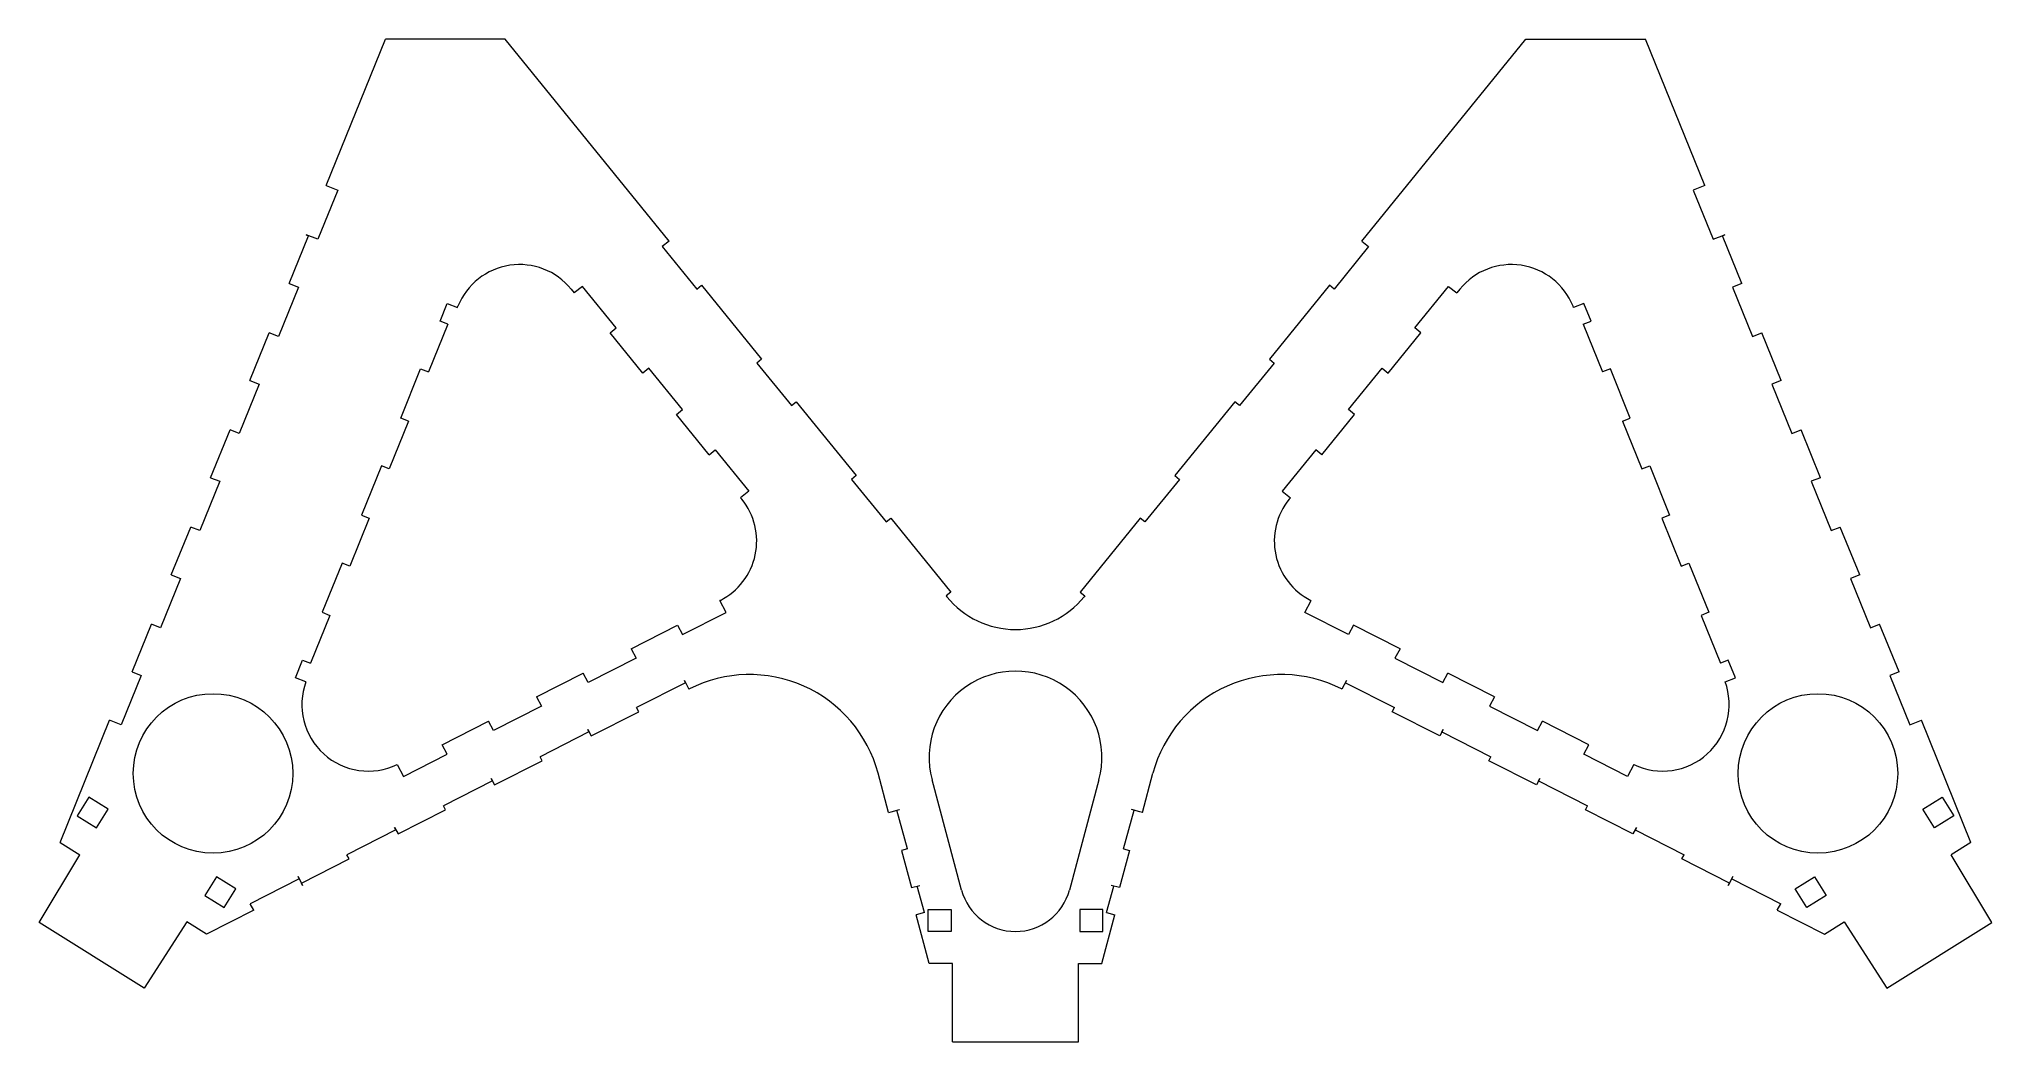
# Model space of a CAD drawing. Header units: millimetres. Extents: x 18 to 753, y 18 to 395.
import ezdxf

# ---------------------------------------------------------------- set-up
doc = ezdxf.new("R2010")
doc.units = ezdxf.units.MM

msp = doc.modelspace()

# ---------------------------------------------------------------- linework, layer by layer
at = {"color": 7, "linetype": 'Continuous', "lineweight": 15}
for p, q in [((126.34, 339.74), (148.63, 394.79)), ((193.63, 394.79), (148.63, 394.79)), ((255.36, 318.81), (193.63, 394.79)), ((515.91, 318.81), (577.63, 394.79)), ((577.63, 394.79), (622.63, 394.79)), ((644.93, 339.74), (622.63, 394.79)), ((130.73, 338.02), (123.22, 319.48)), ((126.34, 339.74), (130.73, 338.02)), ((644.93, 339.74), (640.53, 338.02)), ((640.53, 338.02), (648.04, 319.48)), ((112.48, 302.85), (119.76, 320.82)), ((118.83, 321.2), (119.76, 320.82)), ((123.22, 319.48), (118.83, 321.2)), ((255.36, 318.81), (252.79, 316.73)), ((252.79, 316.73), (265.78, 300.74)), ((518.47, 316.73), (505.48, 300.74)), ((515.91, 318.81), (518.47, 316.73)), ((648.04, 319.48), (652.44, 321.2)), ((652.44, 321.2), (651.51, 320.82)), ((658.79, 302.85), (651.51, 320.82)), ((115.94, 301.5), (108.43, 282.96)), ((112.48, 302.85), (115.94, 301.5)), ((222.79, 301.73), (219.68, 299.29)), ((235.46, 286.14), (222.79, 301.73)), ((265.78, 300.74), (267.57, 302.19)), ((267.57, 302.19), (290.15, 274.39)), ((503.7, 302.19), (481.11, 274.39)), ((505.48, 300.74), (503.7, 302.19)), ((535.81, 286.14), (548.48, 301.73)), ((548.48, 301.73), (551.59, 299.29)), ((658.79, 302.85), (655.33, 301.5)), ((655.33, 301.5), (662.83, 282.96)), ((169.17, 288.75), (171.85, 295.37)), ((171.85, 295.37), (175.73, 293.85)), ((175.73, 293.85), (175.93, 294.35)), ((218.51, 300.73), (219.68, 299.29)), ((552.76, 300.73), (551.59, 299.29)), ((595.54, 293.85), (595.34, 294.35)), ((599.42, 295.37), (595.54, 293.85)), ((602.1, 288.75), (599.42, 295.37)), ((172.11, 287.6), (164.83, 269.61)), ((172.11, 287.6), (169.17, 288.75)), ((599.15, 287.6), (602.1, 288.75)), ((599.15, 287.6), (606.44, 269.61)), ((97.69, 266.33), (104.97, 284.31)), ((108.43, 282.96), (104.97, 284.31)), ((233.13, 284.31), (235.46, 286.14)), ((245.42, 269.19), (233.13, 284.31)), ((525.85, 269.19), (538.13, 284.31)), ((538.13, 284.31), (535.81, 286.14)), ((662.83, 282.96), (666.3, 284.31)), ((673.58, 266.33), (666.3, 284.31)), ((290.15, 274.39), (288.37, 272.94)), ((288.37, 272.94), (301.36, 256.95)), ((482.9, 272.94), (469.91, 256.95)), ((481.11, 274.39), (482.9, 272.94)), ((101.15, 264.97), (93.64, 246.43)), ((97.69, 266.33), (101.15, 264.97)), ((154.38, 252.22), (161.89, 270.76)), ((161.89, 270.76), (164.83, 269.61)), ((247.74, 271.01), (245.42, 269.19)), ((260.41, 255.42), (247.74, 271.01)), ((510.86, 255.42), (523.52, 271.01)), ((523.52, 271.01), (525.85, 269.19)), ((609.38, 270.76), (606.44, 269.61)), ((616.89, 252.22), (609.38, 270.76)), ((673.58, 266.33), (670.12, 264.97)), ((670.12, 264.97), (677.62, 246.43)), ((301.36, 256.95), (303.14, 258.4)), ((303.14, 258.4), (325.73, 230.59)), ((468.12, 258.4), (445.54, 230.59)), ((469.91, 256.95), (468.12, 258.4)), ((157.32, 251.07), (150.04, 233.09)), ((157.32, 251.07), (154.38, 252.22)), ((258.09, 253.59), (260.41, 255.42)), ((270.37, 238.47), (258.09, 253.59)), ((500.89, 238.47), (513.18, 253.59)), ((513.18, 253.59), (510.86, 255.42)), ((613.94, 251.07), (616.89, 252.22)), ((613.94, 251.07), (621.23, 233.09)), ((82.9, 229.8), (90.18, 247.79)), ((93.64, 246.43), (90.18, 247.79)), ((677.62, 246.43), (681.09, 247.79)), ((688.37, 229.8), (681.09, 247.79)), ((270.37, 238.47), (272.7, 240.29)), ((272.7, 240.29), (285.37, 224.7)), ((498.57, 240.29), (485.9, 224.7)), ((500.89, 238.47), (498.57, 240.29)), ((86.36, 228.45), (78.85, 209.91)), ((82.9, 229.8), (86.36, 228.45)), ((147.1, 234.24), (139.59, 215.7)), ((150.04, 233.09), (147.1, 234.24)), ((325.73, 230.59), (323.94, 229.14)), ((323.94, 229.14), (336.93, 213.15)), ((447.32, 229.14), (434.34, 213.15)), ((445.54, 230.59), (447.32, 229.14)), ((621.23, 233.09), (624.17, 234.24)), ((624.17, 234.24), (631.68, 215.7)), ((688.37, 229.8), (684.91, 228.45)), ((684.91, 228.45), (692.41, 209.91)), ((285.37, 224.7), (282.25, 222.25)), ((282.25, 222.25), (282.69, 221.72)), ((485.9, 224.7), (489.01, 222.25)), ((489.01, 222.25), (488.57, 221.72)), ((142.53, 214.55), (135.25, 196.57)), ((139.59, 215.7), (142.53, 214.55)), ((336.93, 213.15), (338.72, 214.6)), ((338.72, 214.6), (361.32, 186.78)), ((432.55, 214.6), (409.95, 186.78)), ((434.34, 213.15), (432.55, 214.6)), ((631.68, 215.7), (628.73, 214.55)), ((628.73, 214.55), (636.02, 196.57)), ((68.11, 193.28), (75.39, 211.26)), ((78.85, 209.91), (75.39, 211.26)), ((692.41, 209.91), (695.88, 211.26)), ((703.16, 193.28), (695.88, 211.26)), ((71.57, 191.93), (64.06, 173.39)), ((68.11, 193.28), (71.57, 191.93)), ((132.31, 197.72), (124.8, 179.18)), ((135.25, 196.57), (132.31, 197.72)), ((636.02, 196.57), (638.96, 197.72)), ((638.96, 197.72), (646.47, 179.18)), ((703.16, 193.28), (699.7, 191.93)), ((699.7, 191.93), (707.2, 173.39)), ((274.61, 183.66), (274.43, 183.58)), ((361.32, 186.78), (359.53, 185.33)), ((359.53, 185.33), (359.79, 185.02)), ((409.95, 186.78), (411.73, 185.33)), ((411.73, 185.33), (411.48, 185.02)), ((496.66, 183.66), (496.83, 183.58)), ((127.74, 178.03), (120.46, 160.04)), ((124.8, 179.18), (127.74, 178.03)), ((260.39, 170.78), (276.79, 179.1)), ((276.79, 179.1), (274.43, 183.58)), ((494.48, 179.1), (496.83, 183.58)), ((510.87, 170.78), (494.48, 179.1)), ((646.47, 179.18), (643.52, 178.03)), ((643.52, 178.03), (650.81, 160.04)), ((53.32, 156.76), (60.6, 174.74)), ((64.06, 173.39), (60.6, 174.74)), ((241.01, 165.48), (258.51, 174.36)), ((258.51, 174.36), (260.39, 170.78)), ((512.76, 174.36), (510.87, 170.78)), ((530.26, 165.48), (512.76, 174.36)), ((707.2, 173.39), (710.67, 174.74)), ((717.95, 156.76), (710.67, 174.74)), ((242.89, 161.89), (224.86, 152.73)), ((241.01, 165.48), (242.89, 161.89)), ((530.26, 165.48), (528.37, 161.89)), ((528.37, 161.89), (546.41, 152.73)), ((56.78, 155.4), (49.27, 136.87)), ((53.32, 156.76), (56.78, 155.4)), ((114.83, 154.57), (117.51, 161.2)), ((118.72, 153.05), (114.83, 154.57)), ((117.51, 161.2), (120.46, 160.04)), ((205.47, 147.43), (222.97, 156.32)), ((224.86, 152.73), (222.97, 156.32)), ((546.41, 152.73), (548.3, 156.32)), ((565.79, 147.43), (548.3, 156.32)), ((653.75, 161.2), (650.81, 160.04)), ((652.54, 153.05), (656.43, 154.57)), ((656.43, 154.57), (653.75, 161.2)), ((717.95, 156.76), (714.49, 155.4)), ((714.49, 155.4), (721.99, 136.87)), ((205.47, 147.43), (207.36, 143.84)), ((261.54, 152.68), (243.12, 143.32)), ((261.09, 153.57), (262.82, 150.27)), ((261.54, 152.68), (261.09, 153.57)), ((263, 150.36), (262.82, 150.27)), ((508.27, 150.36), (508.44, 150.27)), ((510.18, 153.57), (508.44, 150.27)), ((509.73, 152.68), (510.18, 153.57)), ((509.73, 152.68), (528.15, 143.32)), ((565.79, 147.43), (563.91, 143.84)), ((207.36, 143.84), (189.32, 134.68)), ((226.03, 132.7), (243.93, 141.79)), ((243.93, 141.79), (243.12, 143.32)), ((527.34, 141.79), (528.15, 143.32)), ((545.24, 132.7), (527.34, 141.79)), ((563.91, 143.84), (581.94, 134.68)), ((26.24, 92.55), (44.88, 138.58)), ((49.27, 136.87), (44.88, 138.58)), ((169.94, 129.38), (187.44, 138.27)), ((189.32, 134.68), (187.44, 138.27)), ((225.21, 134.23), (206.79, 124.87)), ((224.76, 135.12), (226.03, 132.7)), ((225.21, 134.23), (224.76, 135.12)), ((546.51, 135.12), (545.24, 132.7)), ((546.05, 134.23), (546.51, 135.12)), ((546.05, 134.23), (564.47, 124.87)), ((581.94, 134.68), (583.83, 138.27)), ((601.33, 129.38), (583.83, 138.27)), ((721.99, 136.87), (726.39, 138.58)), ((745.03, 92.55), (726.39, 138.58)), ((155.43, 117.47), (171.82, 125.79)), ((171.82, 125.79), (169.94, 129.38)), ((599.44, 125.79), (601.33, 129.38)), ((615.84, 117.47), (599.44, 125.79)), ((153.07, 121.94), (155.43, 117.47)), ((189.7, 114.25), (207.6, 123.34)), ((207.6, 123.34), (206.79, 124.87)), ((337.9, 103.91), (333.93, 118.72)), ((433.36, 103.91), (437.33, 118.72)), ((563.67, 123.34), (564.47, 124.87)), ((581.56, 114.25), (563.67, 123.34)), ((618.19, 121.94), (615.84, 117.47)), ((188.88, 115.78), (170.47, 106.42)), ((188.43, 116.67), (189.7, 114.25)), ((188.88, 115.78), (188.43, 116.67)), ((365.35, 74.69), (354.24, 116.15)), ((417.03, 116.15), (405.92, 74.69)), ((582.83, 116.67), (581.56, 114.25)), ((582.38, 115.78), (582.83, 116.67)), ((582.38, 115.78), (600.8, 106.42)), ((37.07, 109.71), (32.67, 102.67)), ((44.36, 105.16), (37.07, 109.71)), ((39.97, 98.12), (44.36, 105.16)), ((153.37, 95.8), (171.27, 104.89)), ((171.27, 104.89), (170.47, 106.42)), ((337.9, 103.91), (338.87, 104.17)), ((338.87, 104.16), (342.02, 104.97)), ((338.87, 104.17), (338.87, 104.16)), ((341.05, 104.72), (342.02, 104.97)), ((344.95, 90.17), (341.05, 104.72)), ((426.31, 90.17), (430.21, 104.72)), ((432.39, 104.16), (429.25, 104.97)), ((430.21, 104.72), (429.25, 104.97)), ((432.4, 104.17), (432.39, 104.16)), ((433.36, 103.91), (432.4, 104.17)), ((599.99, 104.89), (600.8, 106.42)), ((617.89, 95.8), (599.99, 104.89)), ((726.9, 105.16), (734.19, 109.71)), ((731.3, 98.12), (726.9, 105.16)), ((734.19, 109.71), (738.59, 102.67)), ((32.67, 102.67), (39.97, 98.12)), ((152.56, 97.33), (134.14, 87.97)), ((152.1, 98.22), (153.37, 95.8)), ((152.56, 97.33), (152.1, 98.22)), ((619.16, 98.22), (617.89, 95.8)), ((618.71, 97.33), (619.16, 98.22)), ((618.71, 97.33), (637.13, 87.97)), ((738.59, 102.67), (731.3, 98.12)), ((26.24, 92.55), (33.66, 87.91)), ((344.95, 90.17), (342.77, 89.61)), ((342.77, 89.61), (346.51, 75.64)), ((428.5, 89.61), (424.75, 75.64)), ((426.31, 90.17), (428.5, 89.61)), ((745.03, 92.55), (737.6, 87.91)), ((18.36, 62.53), (33.66, 87.91)), ((117.06, 77.36), (134.94, 86.44)), ((134.94, 86.44), (134.14, 87.97)), ((636.32, 86.44), (637.13, 87.97)), ((654.21, 77.36), (636.32, 86.44)), ((752.91, 62.53), (737.6, 87.91)), ((85.08, 79.72), (80.68, 72.68)), ((92.37, 75.16), (85.08, 79.72)), ((87.97, 68.12), (92.37, 75.16)), ((116.23, 78.88), (97.81, 69.52)), ((115.78, 79.77), (117.51, 76.46)), ((116.23, 78.88), (115.78, 79.77)), ((117.51, 76.46), (117.06, 77.36)), ((346.51, 75.64), (349.66, 76.45)), ((348.7, 76.19), (349.66, 76.45)), ((351.36, 66.25), (348.7, 76.19)), ((419.9, 66.25), (422.57, 76.19)), ((424.75, 75.64), (421.6, 76.45)), ((422.57, 76.19), (421.6, 76.45)), ((655.49, 79.77), (653.75, 76.46)), ((653.75, 76.46), (654.21, 77.36)), ((655.04, 78.88), (655.49, 79.77)), ((655.04, 78.88), (673.46, 69.52)), ((678.9, 75.16), (686.19, 79.72)), ((683.29, 68.12), (678.9, 75.16)), ((686.19, 79.72), (690.59, 72.68)), ((80.68, 72.68), (87.97, 68.12)), ((99.08, 67.1), (81.36, 58.1)), ((99.08, 67.1), (97.81, 69.52)), ((351.36, 66.25), (348.22, 65.4)), ((352.83, 67.37), (361.43, 67.37)), ((352.83, 59.07), (352.83, 67.37)), ((361.43, 67.37), (361.43, 59.07)), ((418.43, 67.37), (409.83, 67.37)), ((409.83, 67.37), (409.83, 59.07)), ((418.43, 59.07), (418.43, 67.37)), ((419.9, 66.25), (423.05, 65.4)), ((672.18, 67.1), (673.46, 69.52)), ((672.18, 67.1), (689.91, 58.1)), ((690.59, 72.68), (683.29, 68.12)), ((57.84, 37.86), (18.36, 62.53)), ((73.93, 62.74), (57.84, 37.86)), ((81.36, 58.1), (73.93, 62.74)), ((353.13, 47.07), (348.22, 65.4)), ((361.43, 59.07), (352.83, 59.07)), ((409.83, 59.07), (418.43, 59.07)), ((418.13, 47.07), (423.05, 65.4)), ((689.91, 58.1), (697.33, 62.74)), ((697.33, 62.74), (713.43, 37.86)), ((713.43, 37.86), (752.91, 62.53)), ((361.93, 47.07), (353.13, 47.07)), ((361.93, 17.59), (361.93, 47.07)), ((409.33, 47.07), (418.13, 47.07)), ((409.33, 17.59), (409.33, 47.07)), ((361.93, 17.59), (409.33, 17.59))]:
    msp.add_line(p, q, dxfattribs=at)
for centre in [(83.8, 118.57), (687.46, 118.57)]:
    msp.add_circle(centre, 30, dxfattribs=at)
for centre, radius, start, end in [((199.1, 284.97), 25, 39.08715, 157.95409), ((572.17, 284.97), 25, 22.04591, 140.91285), ((263.29, 205.95), 25, 296.92594, 39.08715), ((507.98, 205.95), 25, 140.91285, 243.07406), ((385.63, 206.01), 33.3, 219.08715, 320.91285), ((285.64, 105.78), 50, 15, 116.92594), ((385.63, 124.56), 32.5, 345, 195), ((485.63, 105.78), 50, 63.07406, 165), ((142.2, 144.45), 25, 159.87839, 295.79192), ((629.07, 144.45), 25, 244.20808, 20.12161), ((385.63, 80.13), 21, 195, 345)]:
    msp.add_arc(centre, radius, start, end, dxfattribs=at)

doc.saveas('drawing.dxf')
